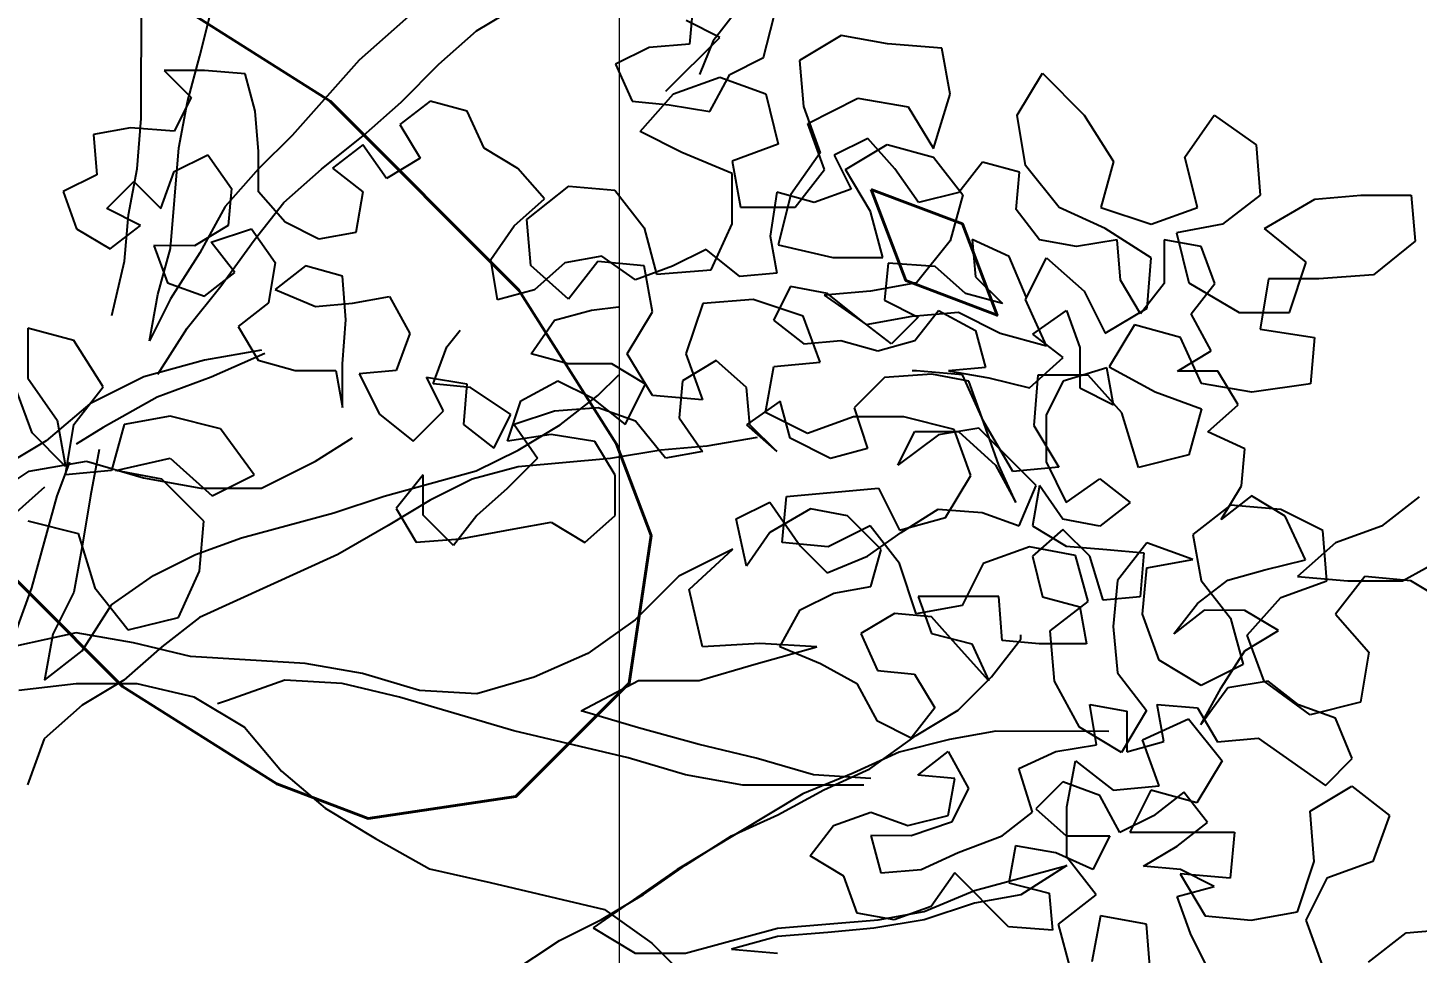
# Model space of a CAD drawing. Header units: millimetres. Extents: x 684983 to 685377, y 990360 to 990509.
# Drawn here: x 685049.76 to 685050.355, y 990435.43 to 990435.826 of the extents above; entities that cross this region are included whole.
import ezdxf

# ---------------------------------------------------------------- set-up
doc = ezdxf.new("R2010")
doc.units = ezdxf.units.MM
doc.layers.add('grid', color=8, linetype='Continuous', lineweight=9)
doc.layers.add('GRID LEVELS', color=7, linetype='Continuous', lineweight=13)
doc.layers.add('JACK  FRUIT TREE', color=7, linetype='Continuous')
doc.layers.add('TEAK', color=7, linetype='Continuous')
doc.styles.get("Standard").update_dxf_attribs({"font": 'RomanS'})

# ---------------------------------------------------------------- blocks, each defined once
blk = doc.blocks.new('JT')
for p, q in [((0.38565, 1.15972, 157.72663), (0.38569, 1.20518, 157.72663)), ((0.46943, 1.19554, 157.72663), (0.44788, 1.17641, 157.72663)), ((0.40241, 1.17765, 157.72663), (0.40601, 1.19201, 157.72663)), ((0.48138, 1.18476, 157.72663), (0.49336, 1.19193, 157.72663)), ((0.47061, 1.1752, 157.72663), (0.48138, 1.18476, 157.72663)), ((0.39881, 1.16449, 157.72663), (0.40241, 1.17765, 157.72663)), ((0.44788, 1.17641, 157.72663), (0.42871, 1.15489, 157.72663)), ((0.45983, 1.16444, 157.72663), (0.47061, 1.1752, 157.72663)), ((0.39641, 1.15133, 157.72663), (0.39881, 1.16449, 157.72663)), ((0.44905, 1.15488, 157.72663), (0.45983, 1.16444, 157.72663)), ((0.38444, 1.14536, 157.72663), (0.38565, 1.15972, 157.72663)), ((0.42871, 1.15489, 157.72663), (0.41913, 1.14533, 157.72663)), ((0.43708, 1.14531, 157.72663), (0.44905, 1.15488, 157.72663)), ((0.39399, 1.12262, 157.72663), (0.39641, 1.15133, 157.72663)), ((0.38203, 1.1322, 157.72663), (0.38444, 1.14536, 157.72663)), ((0.41913, 1.14533, 157.72663), (0.40955, 1.13457, 157.72663)), ((0.4263, 1.13575, 157.72663), (0.43708, 1.14531, 157.72663)), ((0.40955, 1.13457, 157.72663), (0.40236, 1.12142, 157.72663)), ((0.41792, 1.12499, 157.72663), (0.4263, 1.13575, 157.72663)), ((0.38082, 1.11904, 157.72663), (0.38203, 1.1322, 157.72663)), ((0.39039, 1.10946, 157.72663), (0.39399, 1.12262, 157.72663)), ((0.40833, 1.11184, 157.72663), (0.41792, 1.12499, 157.72663)), ((0.37722, 1.10349, 157.72663), (0.38082, 1.11904, 157.72663)), ((0.40236, 1.12142, 157.72663), (0.39397, 1.10826, 157.72663)), ((0.39875, 1.09988, 157.72663), (0.40833, 1.11184, 157.72663)), ((0.38798, 1.09631, 157.72663), (0.39039, 1.10946, 157.72663)), ((0.39397, 1.10826, 157.72663), (0.38798, 1.09631, 157.72663)), ((0.39036, 1.08673, 157.72663), (0.39875, 1.09988, 157.72663)), ((0.51599, 1.08063, 157.72663), (0.52197, 1.08661, 157.72663)), ((0.50521, 1.07227, 157.72663), (0.51599, 1.08063, 157.72663)), ((0.49324, 1.0651, 157.72663), (0.50521, 1.07227, 157.72663)), ((0.56144, 1.06863, 157.72663), (0.54708, 1.06625, 157.72663)), ((0.37359, 1.06521, 157.72663), (0.37119, 1.05205, 157.72663)), ((0.48127, 1.05913, 157.72663), (0.49324, 1.0651, 157.72663)), ((0.53392, 1.06506, 157.72663), (0.51956, 1.06268, 157.72663)), ((0.54708, 1.06625, 157.72663), (0.53392, 1.06506, 157.72663)), ((0.36162, 1.05206, 157.72663), (0.36522, 1.06163, 157.72663)), ((0.45494, 1.05197, 157.72663), (0.48127, 1.05913, 157.72663)), ((0.49324, 1.06032, 157.72663), (0.48007, 1.05674, 157.72663)), ((0.51956, 1.06268, 157.72663), (0.49324, 1.06032, 157.72663)), ((0.48007, 1.05674, 157.72663), (0.4681, 1.05077, 157.72663)), ((0.35803, 1.05446, 157.72663), (0.34725, 1.04489, 157.72663)), ((0.35441, 1.02574, 157.72663), (0.36162, 1.05206, 157.72663)), ((0.37119, 1.05205, 157.72663), (0.36878, 1.0377, 157.72663)), ((0.44058, 1.0472, 157.72663), (0.45494, 1.05197, 157.72663)), ((0.41425, 1.04005, 157.72663), (0.44058, 1.0472, 157.72663)), ((0.4681, 1.05077, 157.72663), (0.45613, 1.0436, 157.72663)), ((0.45613, 1.0436, 157.72663), (0.44176, 1.03524, 157.72663)), ((0.40109, 1.03527, 157.72663), (0.41425, 1.04005, 157.72663)), ((0.36878, 1.0377, 157.72663), (0.36638, 1.02454, 157.72663)), ((0.38912, 1.0293, 157.72663), (0.40109, 1.03527, 157.72663)), ((0.44176, 1.03524, 157.72663), (0.40227, 1.01733, 157.72663)), ((0.37714, 1.02094, 157.72663), (0.38912, 1.0293, 157.72663)), ((0.34962, 1.01259, 157.72663), (0.35441, 1.02574, 157.72663)), ((0.36638, 1.02454, 157.72663), (0.36038, 1.01258, 157.72663)), ((0.36876, 1.00778, 157.72663), (0.37714, 1.02094, 157.72663)), ((0.40227, 1.01733, 157.72663), (0.39149, 1.00896, 157.72663)), ((0.36038, 1.01258, 157.72663), (0.35798, 0.99942, 157.72663)), ((0.63677, 1.01113, 157.72663), (0.63677, 1.01233, 157.72663)), ((0.35798, 0.99942, 157.72663), (0.36876, 1.00778, 157.72663)), ((0.39149, 1.00896, 157.72663), (0.38071, 0.9994, 157.72663)), ((0.62838, 1.00037, 157.72663), (0.63677, 1.01113, 157.72663)), ((0.6188, 0.99081, 157.72663), (0.62838, 1.00037, 157.72663)), ((0.38071, 0.9994, 157.72663), (0.36874, 0.99223, 157.72663)), ((0.36874, 0.99223, 157.72663), (0.35796, 0.98267, 157.72663)), ((0.60683, 0.98364, 157.72663), (0.6188, 0.99081, 157.72663)), ((0.59366, 0.97408, 157.72663), (0.60683, 0.98364, 157.72663)), ((0.62956, 0.98481, 157.72663), (0.6164, 0.98243, 157.72663)), ((0.66187, 0.98478, 157.72663), (0.62956, 0.98481, 157.72663)), ((0.35796, 0.98267, 157.72663), (0.35317, 0.96951, 157.72663)), ((0.6164, 0.98243, 157.72663), (0.60204, 0.97886, 157.72663)), ((0.60204, 0.97886, 157.72663), (0.58887, 0.97289, 157.72663)), ((0.58887, 0.97289, 157.72663), (0.57451, 0.96692, 157.72663)), ((0.58049, 0.96811, 157.72663), (0.59366, 0.97408, 157.72663)), ((0.56732, 0.96094, 157.72663), (0.58049, 0.96811, 157.72663)), ((0.57451, 0.96692, 157.72663), (0.5386, 0.94541, 157.72663)), ((0.55416, 0.95497, 157.72663), (0.56732, 0.96094, 157.72663)), ((0.54099, 0.94661, 157.72663), (0.55416, 0.95497, 157.72663)), ((0.5386, 0.94541, 157.72663), (0.51465, 0.92869, 157.72663)), ((0.52902, 0.93824, 157.72663), (0.54099, 0.94661, 157.72663)), ((0.62354, 0.93935, 157.72663), (0.64987, 0.94651, 157.72663)), ((0.64987, 0.94651, 157.72663), (0.6367, 0.93815, 157.72663)), ((0.51705, 0.93108, 157.72663), (0.52902, 0.93824, 157.72663)), ((0.60918, 0.93338, 157.72663), (0.62354, 0.93935, 157.72663)), ((0.6367, 0.93815, 157.72663), (0.62354, 0.93576, 157.72663)), ((0.59601, 0.931, 157.72663), (0.60918, 0.93338, 157.72663)), ((0.62354, 0.93576, 157.72663), (0.60917, 0.93099, 157.72663)), ((0.50508, 0.9251, 157.72663), (0.51705, 0.93108, 157.72663)), ((0.51465, 0.92869, 157.72663), (0.52661, 0.9215, 157.72663)), ((0.54097, 0.92148, 157.72663), (0.5673, 0.92864, 157.72663)), ((0.5673, 0.92864, 157.72663), (0.59601, 0.931, 157.72663)), ((0.59481, 0.92861, 157.72663), (0.58165, 0.92743, 157.72663)), ((0.60917, 0.93099, 157.72663), (0.59481, 0.92861, 157.72663)), ((0.49071, 0.91555, 157.72663), (0.50508, 0.9251, 157.72663)), ((0.56729, 0.92624, 157.72663), (0.55413, 0.92267, 157.72663)), ((0.58165, 0.92743, 157.72663), (0.56729, 0.92624, 157.72663)), ((0.52661, 0.9215, 157.72663), (0.54097, 0.92148, 157.72663)), ((0.55413, 0.92267, 157.72663), (0.56729, 0.92146, 157.72663))]:
    blk.add_line(p, q)
at = {"color": 3}
for p, q in [((0.58548, 1.18347, 157.72663), (0.5735, 1.1763, 157.72663)), ((0.59863, 1.18106, 157.72663), (0.58548, 1.18347, 157.72663)), ((0.61419, 1.17985, 157.72663), (0.59863, 1.18106, 157.72663)), ((0.61657, 1.16669, 157.72663), (0.61419, 1.17985, 157.72663)), ((0.5735, 1.1763, 157.72663), (0.57469, 1.16314, 157.72663)), ((0.5376, 1.16676, 157.72663), (0.55077, 1.17153, 157.72663)), ((0.55077, 1.17153, 157.72663), (0.56392, 1.16674, 157.72663)), ((0.63571, 1.16069, 157.72663), (0.6429, 1.17265, 157.72663)), ((0.6429, 1.17265, 157.72663), (0.65485, 1.16067, 157.72663)), ((0.52802, 1.156, 157.72663), (0.5376, 1.16676, 157.72663)), ((0.56392, 1.16674, 157.72663), (0.5675, 1.15237, 157.72663)), ((0.61177, 1.15114, 157.72663), (0.61657, 1.16669, 157.72663)), ((0.57469, 1.16314, 157.72663), (0.57946, 1.14997, 157.72663)), ((0.57588, 1.15835, 157.72663), (0.59024, 1.16551, 157.72663)), ((0.59024, 1.16551, 157.72663), (0.6046, 1.16311, 157.72663)), ((0.6046, 1.16311, 157.72663), (0.61177, 1.15114, 157.72663)), ((0.58065, 1.14518, 157.72663), (0.57588, 1.15835, 157.72663)), ((0.63809, 1.14633, 157.72663), (0.63571, 1.16069, 157.72663)), ((0.65485, 1.16067, 157.72663), (0.66321, 1.1475, 157.72663)), ((0.68355, 1.14868, 157.72663), (0.69194, 1.16064, 157.72663)), ((0.69194, 1.16064, 157.72663), (0.7039, 1.15225, 157.72663)), ((0.53998, 1.15001, 157.72663), (0.52802, 1.156, 157.72663)), ((0.5675, 1.15237, 157.72663), (0.55433, 1.1476, 157.72663)), ((0.58664, 1.14518, 157.72663), (0.59861, 1.15235, 157.72663)), ((0.59861, 1.15235, 157.72663), (0.61177, 1.14874, 157.72663)), ((0.7039, 1.15225, 157.72663), (0.70508, 1.13789, 157.72663)), ((0.55433, 1.14401, 157.72663), (0.53998, 1.15001, 157.72663)), ((0.55433, 1.1476, 157.72663), (0.55672, 1.13444, 157.72663)), ((0.57946, 1.14997, 157.72663), (0.57108, 1.13801, 157.72663)), ((0.61177, 1.14874, 157.72663), (0.62013, 1.13797, 157.72663)), ((0.64765, 1.13435, 157.72663), (0.63809, 1.14633, 157.72663)), ((0.66321, 1.1475, 157.72663), (0.65961, 1.13434, 157.72663)), ((0.68713, 1.13432, 157.72663), (0.68355, 1.14868, 157.72663)), ((0.55432, 1.12965, 157.72663), (0.55433, 1.14401, 157.72663)), ((0.57227, 1.13442, 157.72663), (0.58065, 1.14518, 157.72663)), ((0.5938, 1.13321, 157.72663), (0.58664, 1.14518, 157.72663)), ((0.49569, 1.1309, 157.72663), (0.50767, 1.14046, 157.72663)), ((0.50767, 1.14046, 157.72663), (0.52083, 1.13926, 157.72663)), ((0.52083, 1.13926, 157.72663), (0.52919, 1.12848, 157.72663)), ((0.55672, 1.13444, 157.72663), (0.57227, 1.13442, 157.72663)), ((0.57108, 1.13801, 157.72663), (0.56747, 1.12366, 157.72663)), ((0.62013, 1.13797, 157.72663), (0.61653, 1.12481, 157.72663)), ((0.6608, 1.12836, 157.72663), (0.64765, 1.13435, 157.72663)), ((0.70508, 1.13789, 157.72663), (0.6943, 1.12953, 157.72663)), ((0.70627, 1.12832, 157.72663), (0.72063, 1.13668, 157.72663)), ((0.72063, 1.13668, 157.72663), (0.73379, 1.13786, 157.72663)), ((0.73379, 1.13786, 157.72663), (0.74815, 1.13785, 157.72663)), ((0.74815, 1.13785, 157.72663), (0.74934, 1.12469, 157.72663)), ((0.49688, 1.11774, 157.72663), (0.49569, 1.1309, 157.72663)), ((0.59738, 1.12004, 157.72663), (0.5938, 1.13321, 157.72663)), ((0.65961, 1.13434, 157.72663), (0.67396, 1.12954, 157.72663)), ((0.67396, 1.12954, 157.72663), (0.68713, 1.13432, 157.72663)), ((0.52919, 1.12848, 157.72663), (0.53277, 1.11532, 157.72663)), ((0.54832, 1.1165, 157.72663), (0.55432, 1.12965, 157.72663)), ((0.67396, 1.11997, 157.72663), (0.6608, 1.12836, 157.72663)), ((0.6943, 1.12953, 157.72663), (0.68114, 1.12714, 157.72663)), ((0.68114, 1.12714, 157.72663), (0.68472, 1.11278, 157.72663)), ((0.71822, 1.11874, 157.72663), (0.70627, 1.12832, 157.72663)), ((0.56747, 1.12366, 157.72663), (0.58302, 1.12006, 157.72663)), ((0.61653, 1.12481, 157.72663), (0.60695, 1.11286, 157.72663)), ((0.74934, 1.12469, 157.72663), (0.73736, 1.11513, 157.72663)), ((0.51602, 1.11892, 157.72663), (0.50764, 1.10816, 157.72663)), ((0.52918, 1.11771, 157.72663), (0.51602, 1.11892, 157.72663)), ((0.58302, 1.12006, 157.72663), (0.59738, 1.12004, 157.72663)), ((0.63805, 1.10804, 157.72663), (0.64404, 1.12, 157.72663)), ((0.64404, 1.12, 157.72663), (0.6548, 1.11042, 157.72663)), ((0.67275, 1.10562, 157.72663), (0.67396, 1.11997, 157.72663)), ((0.71342, 1.10438, 157.72663), (0.71822, 1.11874, 157.72663)), ((0.50764, 1.10816, 157.72663), (0.49688, 1.11774, 157.72663)), ((0.53156, 1.10455, 157.72663), (0.52918, 1.11771, 157.72663)), ((0.53277, 1.11532, 157.72663), (0.54832, 1.1165, 157.72663)), ((0.73736, 1.11513, 157.72663), (0.72181, 1.11395, 157.72663)), ((0.60695, 1.11286, 157.72663), (0.59378, 1.11047, 157.72663)), ((0.68472, 1.11278, 157.72663), (0.69907, 1.1044, 157.72663)), ((0.70745, 1.11396, 157.72663), (0.70504, 1.0996, 157.72663)), ((0.72181, 1.11395, 157.72663), (0.70745, 1.11396, 157.72663)), ((0.54592, 1.10693, 157.72663), (0.54112, 1.09258, 157.72663)), ((0.56028, 1.10811, 157.72663), (0.54592, 1.10693, 157.72663)), ((0.57463, 1.10331, 157.72663), (0.56028, 1.10811, 157.72663)), ((0.59378, 1.11047, 157.72663), (0.58062, 1.10929, 157.72663)), ((0.58062, 1.10929, 157.72663), (0.59258, 1.1009, 157.72663)), ((0.64402, 1.09487, 157.72663), (0.63805, 1.10804, 157.72663)), ((0.6548, 1.11042, 157.72663), (0.66077, 1.09845, 157.72663)), ((0.52437, 1.09259, 157.72663), (0.53156, 1.10455, 157.72663)), ((0.57941, 1.09015, 157.72663), (0.57463, 1.10331, 157.72663)), ((0.59258, 1.1009, 157.72663), (0.60574, 1.10328, 157.72663)), ((0.60574, 1.10328, 157.72663), (0.6189, 1.10447, 157.72663)), ((0.6189, 1.10447, 157.72663), (0.63086, 1.09848, 157.72663)), ((0.66077, 1.09845, 157.72663), (0.67275, 1.10562, 157.72663)), ((0.69907, 1.1044, 157.72663), (0.71342, 1.10438, 157.72663)), ((0.35329, 1.09993, 157.72663), (0.35327, 1.08557, 157.72663)), ((0.36644, 1.09632, 157.72663), (0.35329, 1.09993, 157.72663)), ((0.66915, 1.10083, 157.72663), (0.66196, 1.08888, 157.72663)), ((0.68231, 1.09723, 157.72663), (0.66915, 1.10083, 157.72663)), ((0.70504, 1.0996, 157.72663), (0.7206, 1.0972, 157.72663)), ((0.37481, 1.08316, 157.72663), (0.36644, 1.09632, 157.72663)), ((0.63086, 1.09848, 157.72663), (0.64402, 1.09487, 157.72663)), ((0.68828, 1.08407, 157.72663), (0.68231, 1.09723, 157.72663)), ((0.7206, 1.0972, 157.72663), (0.71939, 1.08404, 157.72663)), ((0.53154, 1.08062, 157.72663), (0.52437, 1.09259, 157.72663)), ((0.54112, 1.09258, 157.72663), (0.5459, 1.07941, 157.72663)), ((0.56384, 1.0758, 157.72663), (0.56625, 1.08896, 157.72663)), ((0.56625, 1.08896, 157.72663), (0.57941, 1.09015, 157.72663)), ((0.60692, 1.08773, 157.72663), (0.60573, 1.08773, 157.72663)), ((0.62008, 1.08652, 157.72663), (0.60692, 1.08773, 157.72663)), ((0.66196, 1.08888, 157.72663), (0.67512, 1.08168, 157.72663)), ((0.35446, 1.07001, 157.72663), (0.34968, 1.08318, 157.72663)), ((0.35327, 1.08557, 157.72663), (0.36164, 1.0736, 157.72663)), ((0.36642, 1.0724, 157.72663), (0.37481, 1.08316, 157.72663)), ((0.62605, 1.07335, 157.72663), (0.62008, 1.08652, 157.72663)), ((0.64162, 1.0865, 157.72663), (0.64041, 1.07214, 157.72663)), ((0.65598, 1.08649, 157.72663), (0.64162, 1.0865, 157.72663)), ((0.66554, 1.07571, 157.72663), (0.65598, 1.08649, 157.72663)), ((0.70264, 1.08166, 157.72663), (0.68828, 1.08407, 157.72663)), ((0.71939, 1.08404, 157.72663), (0.70264, 1.08166, 157.72663)), ((0.5459, 1.07941, 157.72663), (0.53154, 1.08062, 157.72663)), ((0.67512, 1.08168, 157.72663), (0.68827, 1.07689, 157.72663)), ((0.5758, 1.06981, 157.72663), (0.56384, 1.0758, 157.72663)), ((0.67031, 1.06015, 157.72663), (0.66554, 1.07571, 157.72663)), ((0.68827, 1.07689, 157.72663), (0.68467, 1.06373, 157.72663)), ((0.36164, 1.0736, 157.72663), (0.36402, 1.06043, 157.72663)), ((0.36402, 1.05804, 157.72663), (0.36642, 1.0724, 157.72663)), ((0.38078, 1.07238, 157.72663), (0.37718, 1.05922, 157.72663)), ((0.39394, 1.07476, 157.72663), (0.38078, 1.07238, 157.72663)), ((0.4083, 1.07116, 157.72663), (0.39394, 1.07476, 157.72663)), ((0.41786, 1.05799, 157.72663), (0.4083, 1.07116, 157.72663)), ((0.58897, 1.07458, 157.72663), (0.5758, 1.06981, 157.72663)), ((0.60332, 1.07457, 157.72663), (0.58897, 1.07458, 157.72663)), ((0.61768, 1.07097, 157.72663), (0.60332, 1.07457, 157.72663)), ((0.62245, 1.0578, 157.72663), (0.61768, 1.07097, 157.72663)), ((0.63442, 1.05899, 157.72663), (0.62605, 1.07335, 157.72663)), ((0.64041, 1.07214, 157.72663), (0.64758, 1.06017, 157.72663)), ((0.36402, 1.06043, 157.72663), (0.35446, 1.07001, 157.72663)), ((0.68467, 1.06373, 157.72663), (0.67031, 1.06015, 157.72663)), ((0.37718, 1.05922, 157.72663), (0.36402, 1.05804, 157.72663)), ((0.37837, 1.05922, 157.72663), (0.39393, 1.0628, 157.72663)), ((0.39153, 1.05682, 157.72663), (0.37837, 1.05922, 157.72663)), ((0.39393, 1.0628, 157.72663), (0.40589, 1.05202, 157.72663)), ((0.64758, 1.06017, 157.72663), (0.63442, 1.05899, 157.72663)), ((0.40349, 1.04484, 157.72663), (0.39153, 1.05682, 157.72663)), ((0.40589, 1.05202, 157.72663), (0.41786, 1.05799, 157.72663)), ((0.61526, 1.04585, 157.72663), (0.62245, 1.0578, 157.72663)), ((0.56859, 1.03871, 157.72663), (0.5698, 1.05187, 157.72663)), ((0.5698, 1.05187, 157.72663), (0.59613, 1.05424, 157.72663)), ((0.59613, 1.05424, 157.72663), (0.6021, 1.04227, 157.72663)), ((0.75047, 1.0517, 157.72663), (0.73969, 1.04334, 157.72663)), ((0.69662, 1.04936, 157.72663), (0.68585, 1.041, 157.72663)), ((0.71098, 1.04815, 157.72663), (0.69662, 1.04936, 157.72663)), ((0.72294, 1.04216, 157.72663), (0.71098, 1.04815, 157.72663)), ((0.35324, 1.04489, 157.72663), (0.36759, 1.04129, 157.72663)), ((0.40228, 1.03049, 157.72663), (0.40349, 1.04484, 157.72663)), ((0.59372, 1.04347, 157.72663), (0.58175, 1.0375, 157.72663)), ((0.60209, 1.0327, 157.72663), (0.59372, 1.04347, 157.72663)), ((0.6021, 1.04227, 157.72663), (0.61526, 1.04585, 157.72663)), ((0.73969, 1.04334, 157.72663), (0.72652, 1.03857, 157.72663)), ((0.36759, 1.04129, 157.72663), (0.37236, 1.02573, 157.72663)), ((0.68585, 1.041, 157.72663), (0.68823, 1.02783, 157.72663)), ((0.72412, 1.0278, 157.72663), (0.72294, 1.04216, 157.72663)), ((0.58175, 1.0375, 157.72663), (0.56859, 1.03871, 157.72663)), ((0.63918, 1.03745, 157.72663), (0.62602, 1.03267, 157.72663)), ((0.65234, 1.03504, 157.72663), (0.63918, 1.03745, 157.72663)), ((0.67268, 1.03861, 157.72663), (0.6643, 1.02785, 157.72663)), ((0.68584, 1.03382, 157.72663), (0.67268, 1.03861, 157.72663)), ((0.72652, 1.03857, 157.72663), (0.71575, 1.029, 157.72663)), ((0.60686, 1.01834, 157.72663), (0.60209, 1.0327, 157.72663)), ((0.62602, 1.03267, 157.72663), (0.62002, 1.02072, 157.72663)), ((0.65592, 1.02188, 157.72663), (0.65234, 1.03504, 157.72663)), ((0.67147, 1.01828, 157.72663), (0.67268, 1.03144, 157.72663)), ((0.67268, 1.03144, 157.72663), (0.68584, 1.03382, 157.72663)), ((0.74566, 1.02778, 157.72663), (0.75883, 1.03495, 157.72663)), ((0.39628, 1.01733, 157.72663), (0.40228, 1.03049, 157.72663)), ((0.6643, 1.02785, 157.72663), (0.66309, 1.01469, 157.72663)), ((0.68823, 1.02783, 157.72663), (0.69659, 1.01706, 157.72663)), ((0.71096, 1.02303, 157.72663), (0.72412, 1.0278, 157.72663)), ((0.71575, 1.029, 157.72663), (0.7301, 1.02779, 157.72663)), ((0.73489, 1.02899, 157.72663), (0.72651, 1.01823, 157.72663)), ((0.7301, 1.02779, 157.72663), (0.74566, 1.02778, 157.72663)), ((0.74805, 1.02778, 157.72663), (0.73489, 1.02899, 157.72663)), ((0.76001, 1.02059, 157.72663), (0.74805, 1.02778, 157.72663)), ((0.37236, 1.02573, 157.72663), (0.38192, 1.01376, 157.72663)), ((0.62002, 1.02072, 157.72663), (0.60686, 1.01834, 157.72663)), ((0.64514, 1.01351, 157.72663), (0.65592, 1.02188, 157.72663)), ((0.70138, 1.01227, 157.72663), (0.71096, 1.02303, 157.72663)), ((0.38192, 1.01376, 157.72663), (0.39628, 1.01733, 157.72663)), ((0.67624, 1.00511, 157.72663), (0.67147, 1.01828, 157.72663)), ((0.69659, 1.01706, 157.72663), (0.70017, 1.00389, 157.72663)), ((0.72651, 1.01823, 157.72663), (0.73607, 1.00745, 157.72663)), ((0.64633, 0.99916, 157.72663), (0.64514, 1.01351, 157.72663)), ((0.66309, 1.01469, 157.72663), (0.66428, 1.00153, 157.72663)), ((0.70615, 0.9991, 157.72663), (0.70138, 1.01227, 157.72663)), ((0.73607, 1.00745, 157.72663), (0.73366, 0.99309, 157.72663)), ((0.6882, 0.99792, 157.72663), (0.67624, 1.00511, 157.72663)), ((0.70017, 1.00389, 157.72663), (0.6882, 0.99792, 157.72663)), ((0.66428, 1.00153, 157.72663), (0.67264, 0.99076, 157.72663)), ((0.65349, 0.98599, 157.72663), (0.64633, 0.99916, 157.72663)), ((0.7193, 0.98952, 157.72663), (0.70615, 0.9991, 157.72663)), ((0.73366, 0.99309, 157.72663), (0.7193, 0.98952, 157.72663)), ((0.67264, 0.99076, 157.72663), (0.66545, 0.9788, 157.72663)), ((0.67144, 0.98238, 157.72663), (0.6846, 0.98835, 157.72663)), ((0.6846, 0.98835, 157.72663), (0.69416, 0.97638, 157.72663)), ((0.66545, 0.9788, 157.72663), (0.65349, 0.98599, 157.72663)), ((0.67621, 0.96922, 157.72663), (0.67144, 0.98238, 157.72663)), ((0.64988, 0.96326, 157.72663), (0.65229, 0.97642, 157.72663)), ((0.65229, 0.97642, 157.72663), (0.66305, 0.96803, 157.72663)), ((0.69416, 0.97638, 157.72663), (0.68697, 0.96442, 157.72663)), ((0.66305, 0.96803, 157.72663), (0.67621, 0.96922, 157.72663)), ((0.67382, 0.96802, 157.72663), (0.66782, 0.95606, 157.72663)), ((0.68697, 0.96442, 157.72663), (0.67382, 0.96802, 157.72663)), ((0.71928, 0.962, 157.72663), (0.73125, 0.96917, 157.72663)), ((0.73125, 0.96917, 157.72663), (0.74201, 0.96078, 157.72663)), ((0.64987, 0.9489, 157.72663), (0.64988, 0.96326, 157.72663)), ((0.72046, 0.94764, 157.72663), (0.71928, 0.962, 157.72663)), ((0.74201, 0.96078, 157.72663), (0.73721, 0.94762, 157.72663)), ((0.66782, 0.95606, 157.72663), (0.69773, 0.95604, 157.72663)), ((0.69773, 0.95604, 157.72663), (0.69653, 0.94288, 157.72663)), ((0.65823, 0.93813, 157.72663), (0.64987, 0.9489, 157.72663)), ((0.69653, 0.94288, 157.72663), (0.68217, 0.94409, 157.72663)), ((0.68217, 0.94409, 157.72663), (0.68934, 0.93211, 157.72663)), ((0.71566, 0.93329, 157.72663), (0.72046, 0.94764, 157.72663)), ((0.73721, 0.94762, 157.72663), (0.72404, 0.94285, 157.72663)), ((0.72404, 0.94285, 157.72663), (0.71805, 0.93089, 157.72663)), ((0.64746, 0.92976, 157.72663), (0.65823, 0.93813, 157.72663)), ((0.65943, 0.93214, 157.72663), (0.65702, 0.91898, 157.72663)), ((0.67258, 0.92974, 157.72663), (0.65943, 0.93214, 157.72663)), ((0.68934, 0.93211, 157.72663), (0.7025, 0.93091, 157.72663)), ((0.7025, 0.93091, 157.72663), (0.71566, 0.93329, 157.72663)), ((0.65104, 0.9166, 157.72663), (0.64746, 0.92976, 157.72663)), ((0.67377, 0.91538, 157.72663), (0.67258, 0.92974, 157.72663)), ((0.71805, 0.93089, 157.72663), (0.72282, 0.91773, 157.72663)), ((0.74676, 0.92728, 157.72663), (0.75992, 0.92846, 157.72663)), ((0.73599, 0.91891, 157.72663), (0.74676, 0.92728, 157.72663))]:
    blk.add_line(p, q, dxfattribs=at)
blk = doc.blocks.new('A$C25655A80')
at = {"color": 62}
for p, q in [((0.61361, 1.37795), (0.61264, 1.36737)), ((0.62611, 1.37697), (0.61937, 1.36833)), ((0.62129, 1.36929), (0.61168, 1.3741)), ((0.63378, 1.36351), (0.63668, 1.37504)), ((0.6059, 1.35392), (0.62129, 1.36929)), ((0.6011, 1.36642), (0.59149, 1.36162)), ((0.61264, 1.36737), (0.6011, 1.36642)), ((0.61937, 1.36833), (0.61552, 1.35872)), ((0.59149, 1.36162), (0.59628, 1.35104)), ((0.62417, 1.35871), (0.63378, 1.36351)), ((0.46267, 1.35982), (0.47035, 1.35212)), ((0.47421, 1.35981), (0.46267, 1.35982)), ((0.48574, 1.35884), (0.47421, 1.35981)), ((0.48861, 1.34826), (0.48574, 1.35884)), ((0.61839, 1.34814), (0.62417, 1.35871)), ((0.47035, 1.35212), (0.46554, 1.34251)), ((0.5386, 1.3511), (0.52995, 1.34438)), ((0.54918, 1.3482), (0.5386, 1.3511)), ((0.59628, 1.35104), (0.60686, 1.35007)), ((0.60686, 1.35007), (0.61839, 1.34814)), ((0.48956, 1.33672), (0.48861, 1.34826)), ((0.55397, 1.33763), (0.54918, 1.3482)), ((0.45304, 1.34349), (0.44247, 1.34157)), ((0.44247, 1.34157), (0.44342, 1.33004)), ((0.46554, 1.34251), (0.45304, 1.34349)), ((0.52995, 1.34438), (0.53571, 1.33476)), ((0.48955, 1.32519), (0.48956, 1.33672)), ((0.51937, 1.33862), (0.51071, 1.3319)), ((0.52609, 1.329), (0.51937, 1.33862)), ((0.56358, 1.33185), (0.55397, 1.33763)), ((0.66356, 1.34041), (0.65395, 1.33561)), ((0.67125, 1.33175), (0.66356, 1.34041)), ((0.46553, 1.33098), (0.47514, 1.33577)), ((0.47514, 1.33577), (0.48186, 1.32616)), ((0.53571, 1.33476), (0.52609, 1.329)), ((0.65395, 1.33561), (0.65874, 1.32599)), ((0.69624, 1.33365), (0.68951, 1.325)), ((0.70681, 1.33076), (0.69624, 1.33365)), ((0.44342, 1.33004), (0.4338, 1.32524)), ((0.46167, 1.32041), (0.46553, 1.33098)), ((0.51071, 1.3319), (0.51935, 1.32516)), ((0.57126, 1.32319), (0.56358, 1.33185)), ((0.67797, 1.32213), (0.67125, 1.33175)), ((0.70584, 1.32018), (0.70681, 1.33076)), ((0.4338, 1.32524), (0.43763, 1.31466)), ((0.44629, 1.32042), (0.45399, 1.3281)), ((0.45399, 1.3281), (0.46167, 1.32041)), ((0.48186, 1.32616), (0.48089, 1.31558)), ((0.49724, 1.31653), (0.48955, 1.32519)), ((0.51935, 1.32516), (0.51742, 1.31363)), ((0.63759, 1.32505), (0.63566, 1.31256)), ((0.64817, 1.32216), (0.63759, 1.32505)), ((0.65874, 1.32599), (0.64817, 1.32216)), ((0.68951, 1.325), (0.67797, 1.32213)), ((0.5626, 1.31551), (0.57126, 1.32319)), ((0.4559, 1.31561), (0.44629, 1.32042)), ((0.71256, 1.31153), (0.70584, 1.32018)), ((0.43763, 1.31466), (0.44724, 1.30888)), ((0.44724, 1.30888), (0.4559, 1.31561)), ((0.48089, 1.31558), (0.47128, 1.30982)), ((0.47608, 1.31078), (0.48762, 1.31461)), ((0.48762, 1.31461), (0.49434, 1.305)), ((0.50685, 1.31171), (0.49724, 1.31653)), ((0.51742, 1.31363), (0.50685, 1.31171)), ((0.55587, 1.3059), (0.5626, 1.31551)), ((0.45974, 1.30983), (0.46358, 1.29926)), ((0.47128, 1.30982), (0.45974, 1.30983)), ((0.4828, 1.30212), (0.47608, 1.31078)), ((0.63566, 1.31256), (0.63757, 1.30198)), ((0.69334, 1.31154), (0.69429, 1.30097)), ((0.70391, 1.30673), (0.69334, 1.31154)), ((0.72314, 1.30959), (0.71256, 1.31153)), ((0.73467, 1.3115), (0.72314, 1.30959)), ((0.73562, 1.29997), (0.73467, 1.3115)), ((0.74813, 1.31149), (0.74812, 1.299)), ((0.7587, 1.30956), (0.74813, 1.31149)), ((0.76254, 1.29898), (0.7587, 1.30956)), ((0.49434, 1.305), (0.49241, 1.29346)), ((0.55778, 1.29436), (0.55587, 1.3059)), ((0.57701, 1.30492), (0.56836, 1.29724)), ((0.58759, 1.30683), (0.57701, 1.30492)), ((0.5972, 1.30009), (0.58759, 1.30683)), ((0.61739, 1.30873), (0.60778, 1.30393)), ((0.627, 1.30103), (0.61739, 1.30873)), ((0.7087, 1.29519), (0.70391, 1.30673)), ((0.47415, 1.2954), (0.4828, 1.30212)), ((0.50299, 1.30403), (0.49434, 1.29731)), ((0.51356, 1.30113), (0.50299, 1.30403)), ((0.51451, 1.28864), (0.51356, 1.30113)), ((0.60778, 1.30393), (0.5972, 1.30009)), ((0.63757, 1.30198), (0.627, 1.30103)), ((0.6693, 1.30484), (0.66833, 1.29426)), ((0.68276, 1.30386), (0.6693, 1.30484)), ((0.6914, 1.29616), (0.68276, 1.30386)), ((0.69429, 1.30097), (0.70197, 1.29327)), ((0.46358, 1.29926), (0.47415, 1.2954)), ((0.49434, 1.29731), (0.50587, 1.29249)), ((0.56836, 1.29724), (0.55778, 1.29436)), ((0.64142, 1.29813), (0.6366, 1.28852)), ((0.65199, 1.2962), (0.64142, 1.29813)), ((0.74138, 1.29035), (0.73562, 1.29997)), ((0.74812, 1.299), (0.74138, 1.29035)), ((0.7558, 1.29034), (0.76254, 1.29898)), ((0.49241, 1.29346), (0.48375, 1.28674)), ((0.50587, 1.29249), (0.51644, 1.29344)), ((0.51644, 1.29344), (0.52702, 1.29535)), ((0.52702, 1.29535), (0.53278, 1.28477)), ((0.66159, 1.2885), (0.65199, 1.2962)), ((0.66833, 1.29426), (0.67794, 1.28945)), ((0.70197, 1.29327), (0.6914, 1.29616)), ((0.57412, 1.28858), (0.58469, 1.29145)), ((0.58469, 1.29145), (0.59238, 1.29241)), ((0.67794, 1.28945), (0.67024, 1.28176)), ((0.67697, 1.28272), (0.68371, 1.29136)), ((0.68371, 1.29136), (0.69428, 1.28559)), ((0.71062, 1.28461), (0.72024, 1.29133)), ((0.72024, 1.29133), (0.72407, 1.28075)), ((0.76156, 1.27976), (0.7558, 1.29034)), ((0.48375, 1.28674), (0.48951, 1.27712)), ((0.51354, 1.27614), (0.51451, 1.28864)), ((0.54335, 1.28092), (0.5472, 1.28572)), ((0.56738, 1.27897), (0.57412, 1.28858)), ((0.6366, 1.28852), (0.64525, 1.28179)), ((0.67024, 1.28176), (0.66159, 1.2885)), ((0.69428, 1.28559), (0.69715, 1.27501)), ((0.53278, 1.28477), (0.52892, 1.2742)), ((0.64525, 1.28179), (0.65582, 1.28274)), ((0.65582, 1.28274), (0.66639, 1.27984)), ((0.66639, 1.27984), (0.67697, 1.28272)), ((0.71926, 1.27787), (0.71062, 1.28461)), ((0.47413, 1.27714), (0.45682, 1.27235)), ((0.49047, 1.28001), (0.47413, 1.27714)), ((0.49143, 1.27904), (0.47605, 1.27233)), ((0.53949, 1.27035), (0.54335, 1.28092)), ((0.57795, 1.27608), (0.56738, 1.27897)), ((0.70964, 1.26923), (0.71926, 1.27787)), ((0.72407, 1.28075), (0.72406, 1.26922)), ((0.75194, 1.274), (0.76156, 1.27976)), ((0.48951, 1.27712), (0.50008, 1.27423)), ((0.50008, 1.27423), (0.51162, 1.27422)), ((0.51162, 1.27422), (0.51353, 1.26364)), ((0.51353, 1.26364), (0.51354, 1.27614)), ((0.52892, 1.2742), (0.51835, 1.27325)), ((0.51835, 1.27325), (0.5241, 1.26171)), ((0.59045, 1.27607), (0.57795, 1.27608)), ((0.60005, 1.27029), (0.59045, 1.27607)), ((0.62025, 1.277), (0.61063, 1.27124)), ((0.62889, 1.2693), (0.62025, 1.277)), ((0.69715, 1.27501), (0.68657, 1.27406)), ((0.68657, 1.27406), (0.69811, 1.27212)), ((0.73176, 1.27498), (0.71926, 1.27114)), ((0.73367, 1.2644), (0.73176, 1.27498)), ((0.76348, 1.27399), (0.75194, 1.274)), ((0.76924, 1.26437), (0.76348, 1.27399)), ((0.45682, 1.27235), (0.44143, 1.26467)), ((0.47605, 1.27233), (0.46066, 1.26657)), ((0.53757, 1.27227), (0.5491, 1.27034)), ((0.54237, 1.26265), (0.53757, 1.27227)), ((0.55007, 1.26938), (0.53949, 1.27035)), ((0.5491, 1.27034), (0.54813, 1.2588)), ((0.56159, 1.26168), (0.55007, 1.26938)), ((0.56448, 1.26552), (0.57506, 1.27128)), ((0.57506, 1.27128), (0.58467, 1.26646)), ((0.59428, 1.25876), (0.60005, 1.27029)), ((0.61063, 1.27124), (0.60966, 1.26067)), ((0.62984, 1.25873), (0.62889, 1.2693)), ((0.66831, 1.27215), (0.65965, 1.26351)), ((0.68177, 1.2731), (0.66831, 1.27215)), ((0.69234, 1.27117), (0.68177, 1.2731)), ((0.69618, 1.26059), (0.69234, 1.27117)), ((0.69811, 1.27212), (0.70964, 1.26923)), ((0.71926, 1.27114), (0.71444, 1.26154)), ((0.72406, 1.26922), (0.73367, 1.2644)), ((0.46066, 1.26657), (0.44527, 1.25794)), ((0.56063, 1.25399), (0.56448, 1.26552)), ((0.58467, 1.26646), (0.59428, 1.25876)), ((0.6385, 1.26545), (0.62888, 1.25873)), ((0.64138, 1.25487), (0.6385, 1.26545)), ((0.44143, 1.26467), (0.42893, 1.25411)), ((0.5241, 1.26171), (0.53371, 1.25401)), ((0.53371, 1.25401), (0.54237, 1.26265)), ((0.55678, 1.25207), (0.56159, 1.26168)), ((0.57409, 1.26263), (0.56255, 1.25879)), ((0.58659, 1.26358), (0.57409, 1.26263)), ((0.59716, 1.25972), (0.58659, 1.26358)), ((0.65965, 1.26351), (0.66348, 1.25197)), ((0.71444, 1.26154), (0.71443, 1.24808)), ((0.76058, 1.25669), (0.76924, 1.26437)), ((0.44527, 1.25794), (0.43758, 1.25314)), ((0.54813, 1.2588), (0.55678, 1.25207)), ((0.56255, 1.25879), (0.56927, 1.24917)), ((0.6058, 1.24914), (0.59716, 1.25972)), ((0.60966, 1.26067), (0.61638, 1.25105)), ((0.62888, 1.25873), (0.63753, 1.25103)), ((0.63753, 1.25103), (0.62984, 1.25873)), ((0.69521, 1.25771), (0.68367, 1.2558)), ((0.71154, 1.24135), (0.69521, 1.25771)), ((0.70097, 1.24713), (0.69618, 1.26059)), ((0.42893, 1.25411), (0.4145, 1.24547)), ((0.50583, 1.24827), (0.51641, 1.25499)), ((0.57312, 1.2559), (0.56063, 1.25399)), ((0.58562, 1.25396), (0.57312, 1.2559)), ((0.59138, 1.24434), (0.58562, 1.25396)), ((0.65291, 1.24909), (0.64138, 1.25487)), ((0.67213, 1.24715), (0.67695, 1.25676)), ((0.68367, 1.2558), (0.67213, 1.24715)), ((0.67695, 1.25676), (0.68944, 1.25675)), ((0.68944, 1.25675), (0.70001, 1.24713)), ((0.77115, 1.25187), (0.76058, 1.25669)), ((0.61638, 1.25105), (0.6058, 1.24914)), ((0.66348, 1.25197), (0.65291, 1.24909)), ((0.77018, 1.2413), (0.77115, 1.25187)), ((0.40968, 1.23586), (0.42411, 1.24546)), ((0.42411, 1.24546), (0.44046, 1.24833)), ((0.44046, 1.24833), (0.4568, 1.24351)), ((0.49044, 1.24059), (0.50583, 1.24827)), ((0.56927, 1.24917), (0.56061, 1.24053)), ((0.70001, 1.24713), (0.70577, 1.23655)), ((0.70577, 1.23655), (0.70097, 1.24713)), ((0.71443, 1.24808), (0.72019, 1.23654)), ((0.4568, 1.24351), (0.47313, 1.24061)), ((0.53658, 1.24439), (0.52889, 1.23479)), ((0.53657, 1.23286), (0.53658, 1.24439)), ((0.59137, 1.23281), (0.59138, 1.24434)), ((0.72019, 1.23654), (0.7298, 1.24326)), ((0.7298, 1.24326), (0.73845, 1.23652)), ((0.47313, 1.24061), (0.49044, 1.24059)), ((0.56061, 1.24053), (0.55195, 1.23285)), ((0.70672, 1.22982), (0.71154, 1.24135)), ((0.7125, 1.24135), (0.71057, 1.22982)), ((0.71922, 1.23173), (0.7125, 1.24135)), ((0.7644, 1.23169), (0.77018, 1.2413)), ((0.77306, 1.23841), (0.7644, 1.23169)), ((0.78267, 1.23263), (0.77306, 1.23841)), ((0.52889, 1.23479), (0.53464, 1.22517)), ((0.62597, 1.23182), (0.63559, 1.23661)), ((0.64713, 1.23468), (0.63558, 1.22796)), ((0.63559, 1.23661), (0.64423, 1.22411)), ((0.6577, 1.23275), (0.64713, 1.23468)), ((0.67307, 1.22793), (0.68365, 1.23465)), ((0.68365, 1.23465), (0.69615, 1.23367)), ((0.69615, 1.23367), (0.70672, 1.22982)), ((0.73845, 1.23652), (0.72979, 1.2298)), ((0.54522, 1.2242), (0.53657, 1.23286)), ((0.55195, 1.23285), (0.54522, 1.2242)), ((0.56253, 1.22899), (0.5731, 1.2309)), ((0.5731, 1.2309), (0.58271, 1.22513)), ((0.58271, 1.22513), (0.59137, 1.23281)), ((0.62885, 1.21836), (0.62597, 1.23182)), ((0.6673, 1.22313), (0.6577, 1.23275)), ((0.71057, 1.22982), (0.72017, 1.22404)), ((0.72979, 1.2298), (0.71922, 1.23173)), ((0.78842, 1.22013), (0.78267, 1.23263)), ((0.53464, 1.22517), (0.54714, 1.22612)), ((0.54714, 1.22612), (0.56253, 1.22899)), ((0.63558, 1.22796), (0.62885, 1.21836)), ((0.66345, 1.22121), (0.67307, 1.22793)), ((0.71922, 1.22885), (0.71056, 1.22116)), ((0.7269, 1.22115), (0.71922, 1.22885)), ((0.625, 1.22317), (0.60962, 1.21549)), ((0.6125, 1.21164), (0.625, 1.22317)), ((0.64423, 1.22411), (0.65191, 1.21641)), ((0.66441, 1.21255), (0.6673, 1.22313)), ((0.72017, 1.22404), (0.73171, 1.22307)), ((0.73171, 1.22307), (0.74228, 1.2221)), ((0.74228, 1.2221), (0.74131, 1.2096)), ((0.65191, 1.21641), (0.66345, 1.22121)), ((0.71056, 1.22116), (0.71343, 1.20963)), ((0.73073, 1.20865), (0.7269, 1.22115)), ((0.77688, 1.21726), (0.78842, 1.22013)), ((0.60962, 1.21549), (0.59711, 1.203)), ((0.75765, 1.20766), (0.76631, 1.21438)), ((0.76631, 1.21438), (0.77688, 1.21726)), ((0.61633, 1.1953), (0.6125, 1.21164)), ((0.64421, 1.20584), (0.65383, 1.21064)), ((0.65383, 1.21064), (0.66441, 1.21255)), ((0.63844, 1.19528), (0.64421, 1.20584)), ((0.67786, 1.20966), (0.6817, 1.19908)), ((0.70094, 1.20964), (0.67786, 1.20966)), ((0.70188, 1.19714), (0.70094, 1.20964)), ((0.71343, 1.20963), (0.724, 1.20673)), ((0.724, 1.20673), (0.72592, 1.19616)), ((0.74131, 1.2096), (0.73073, 1.20865)), ((0.75091, 1.19902), (0.75765, 1.20766)), ((0.75957, 1.20574), (0.75091, 1.19902)), ((0.77111, 1.20573), (0.75957, 1.20574)), ((0.59711, 1.203), (0.58364, 1.1934)), ((0.67113, 1.20486), (0.66151, 1.1991)), ((0.6817, 1.20389), (0.67113, 1.20486)), ((0.68939, 1.19523), (0.6817, 1.20389)), ((0.78071, 1.19995), (0.77111, 1.20573)), ((0.43753, 1.1993), (0.42022, 1.19548)), ((0.45387, 1.19641), (0.43753, 1.1993)), ((0.66151, 1.1991), (0.66631, 1.18852)), ((0.6817, 1.19908), (0.69323, 1.19619)), ((0.7711, 1.19419), (0.78071, 1.19995)), ((0.47021, 1.19255), (0.45387, 1.19641)), ((0.63267, 1.19624), (0.61633, 1.1953)), ((0.6317, 1.19047), (0.64901, 1.19527)), ((0.64901, 1.19527), (0.63267, 1.19624)), ((0.64997, 1.19046), (0.63844, 1.19528)), ((0.69803, 1.18561), (0.68939, 1.19523)), ((0.69323, 1.19619), (0.69803, 1.18561)), ((0.71246, 1.19617), (0.70188, 1.19714)), ((0.72592, 1.19616), (0.71246, 1.19617)), ((0.76436, 1.18362), (0.7711, 1.19419)), ((0.50289, 1.19059), (0.47021, 1.19255)), ((0.51923, 1.18769), (0.50289, 1.19059)), ((0.58364, 1.1934), (0.56825, 1.18669)), ((0.61536, 1.18568), (0.6317, 1.19047)), ((0.66054, 1.18468), (0.64997, 1.19046)), ((0.53557, 1.18287), (0.51923, 1.18769)), ((0.56825, 1.18669), (0.55191, 1.1819)), ((0.66631, 1.18852), (0.67688, 1.18755)), ((0.67688, 1.18755), (0.68264, 1.17793)), ((0.49712, 1.18579), (0.48077, 1.18004)), ((0.51346, 1.18482), (0.49712, 1.18579)), ((0.5298, 1.18096), (0.51346, 1.18482)), ((0.55191, 1.1819), (0.53557, 1.18287)), ((0.5817, 1.17706), (0.59805, 1.1857)), ((0.59805, 1.1857), (0.61536, 1.18568)), ((0.6663, 1.1741), (0.66054, 1.18468)), ((0.75858, 1.17306), (0.76436, 1.18362)), ((0.76628, 1.18362), (0.75858, 1.17306)), ((0.77782, 1.18553), (0.76628, 1.18362)), ((0.78646, 1.1788), (0.77782, 1.18553)), ((0.48077, 1.18004), (0.47789, 1.17908)), ((0.56247, 1.17131), (0.5298, 1.18096)), ((0.72686, 1.17885), (0.73743, 1.17692)), ((0.72877, 1.16731), (0.72686, 1.17885)), ((0.74609, 1.17883), (0.75762, 1.17786)), ((0.748, 1.16826), (0.74609, 1.17883)), ((0.79703, 1.17494), (0.78646, 1.1788)), ((0.59804, 1.17224), (0.5817, 1.17706)), ((0.6759, 1.16929), (0.6663, 1.1741)), ((0.68264, 1.17793), (0.6759, 1.16929)), ((0.73743, 1.17692), (0.73742, 1.16538)), ((0.75762, 1.17786), (0.76338, 1.16824)), ((0.80183, 1.1634), (0.79703, 1.17494)), ((0.59515, 1.16359), (0.56247, 1.17131)), ((0.61534, 1.16742), (0.59804, 1.17224)), ((0.63168, 1.16356), (0.61534, 1.16742)), ((0.71724, 1.1654), (0.72877, 1.16731)), ((0.73742, 1.16538), (0.748, 1.16826)), ((0.76338, 1.16824), (0.77492, 1.1692)), ((0.77492, 1.1692), (0.79413, 1.15572)), ((0.61149, 1.15877), (0.59515, 1.16359)), ((0.64802, 1.15874), (0.63168, 1.16356)), ((0.67782, 1.15871), (0.68648, 1.16543)), ((0.68648, 1.16543), (0.69223, 1.15485)), ((0.70666, 1.16061), (0.71724, 1.1654)), ((0.79413, 1.15572), (0.80183, 1.1634)), ((0.62783, 1.15587), (0.61149, 1.15877)), ((0.66436, 1.15776), (0.64802, 1.15874)), ((0.68839, 1.15774), (0.67782, 1.15871)), ((0.71049, 1.14811), (0.70666, 1.16061)), ((0.66243, 1.15584), (0.62783, 1.15587)), ((0.68646, 1.14717), (0.68839, 1.15774)), ((0.69223, 1.15485), (0.68742, 1.14524)), ((0.71915, 1.15675), (0.71145, 1.14907)), ((0.72972, 1.15289), (0.71915, 1.15675)), ((0.73548, 1.14231), (0.72972, 1.15289)), ((0.75376, 1.15383), (0.7451, 1.14711)), ((0.76048, 1.14518), (0.75376, 1.15383)), ((0.65377, 1.14431), (0.66435, 1.14815)), ((0.66435, 1.14815), (0.67492, 1.14429)), ((0.67492, 1.14429), (0.68646, 1.14717)), ((0.70183, 1.14138), (0.71049, 1.14811)), ((0.71145, 1.14907), (0.7201, 1.14137)), ((0.7451, 1.14711), (0.73548, 1.14231)), ((0.64703, 1.13567), (0.65377, 1.14431)), ((0.68742, 1.14524), (0.67588, 1.14141)), ((0.75182, 1.13845), (0.76048, 1.14518)), ((0.66434, 1.14142), (0.66722, 1.13084)), ((0.67588, 1.14141), (0.66434, 1.14142)), ((0.68933, 1.13659), (0.70183, 1.14138)), ((0.70568, 1.1385), (0.70374, 1.12792)), ((0.71721, 1.13656), (0.70568, 1.1385)), ((0.7201, 1.14137), (0.7326, 1.14136)), ((0.7326, 1.14136), (0.72778, 1.13175)), ((0.7422, 1.1327), (0.75182, 1.13845)), ((0.65664, 1.12989), (0.64703, 1.13567)), ((0.67875, 1.13179), (0.68933, 1.13659)), ((0.72778, 1.13175), (0.71721, 1.13656)), ((0.66722, 1.13084), (0.67875, 1.13179)), ((0.68837, 1.13082), (0.68163, 1.12122)), ((0.70373, 1.11543), (0.68837, 1.13082)), ((0.75277, 1.13172), (0.7422, 1.1327)), ((0.76238, 1.12691), (0.75277, 1.13172)), ((0.66048, 1.11931), (0.65664, 1.12989)), ((0.70374, 1.12792), (0.71528, 1.12503)), ((0.75181, 1.12404), (0.76238, 1.12691)), ((0.71528, 1.12503), (0.71623, 1.11445)), ((0.75564, 1.11346), (0.75181, 1.12404)), ((0.67105, 1.11738), (0.66048, 1.11931)), ((0.68163, 1.12122), (0.67105, 1.11738)), ((0.71623, 1.11445), (0.70373, 1.11543)), ((0.76044, 1.10384), (0.75564, 1.11346))]:
    blk.add_line(p, q, dxfattribs=at)
for p, q in [((0.42117, 1.18298), (0.43752, 1.18488)), ((0.43752, 1.18488), (0.45482, 1.18487)), ((0.45482, 1.18487), (0.47116, 1.18101)), ((0.47116, 1.18101), (0.48557, 1.17234)), ((0.48557, 1.17234), (0.49613, 1.15984)), ((0.49613, 1.15984), (0.50862, 1.14925)), ((0.50862, 1.14925), (0.52303, 1.14059)), ((0.52303, 1.14059), (0.5384, 1.13192)), ((0.5384, 1.13192), (0.5557, 1.12806)), ((0.5557, 1.12806), (0.58838, 1.12034)), ((0.58838, 1.12034), (0.60183, 1.11071)), ((0.60183, 1.11071), (0.61432, 1.09821))]:
    blk.add_line(p, q)
blk = doc.blocks.new('TR')
blk.add_blockref('A$C25655A80', (0.01921, 0.01485, 1.34531))

msp = doc.modelspace()

# ---------------------------------------------------------------- linework, layer by layer
at = {"layer": 'grid'}
msp.add_line((685050.01363, 990509.15479), (685050.01363, 990370.8996), dxfattribs=at)

# ---------------------------------------------------------------- block references
at = {"layer": 'JACK  FRUIT TREE', "xscale": 1.5, "yscale": 1.5, "zscale": 1.5}
msp.add_blockref('JT', (685049.23053, 990434.04786, -138.04995), dxfattribs=at)
at = {"layer": 'TEAK', "xscale": 1.5, "yscale": 1.5, "zscale": 1.5}
msp.add_blockref('TR', (685049.096, 990433.746, 98.578), dxfattribs=at)

# ---------------------------------------------------------------- texts
at = {"layer": 'GRID LEVELS', "width": 0.5}
msp.add_text('98.611', height=0.8, rotation=45, dxfattribs=at).set_placement((685049.62998, 990435.15777, 98.61127))

doc.saveas('drawing.dxf')
